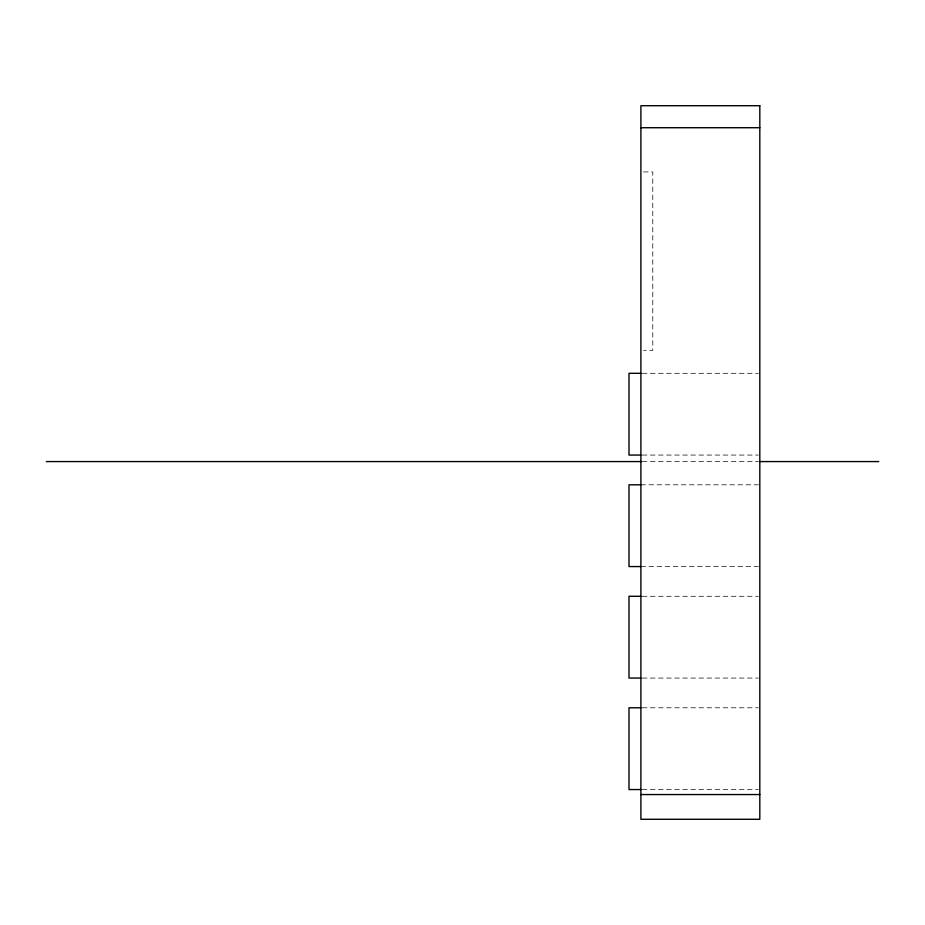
<?xml version="1.0" encoding="UTF-8"?>
<svg xmlns="http://www.w3.org/2000/svg" width="925" height="925" viewBox="0 0 925 925"><rect width="100%" height="100%" fill="white"/><g stroke="black" fill="none" stroke-linecap="round" stroke-linejoin="round"><path stroke-width="0.69" stroke-dasharray="4.62 3.47" d="M643.534 171.923L652.784 171.923L652.784 350.309L643.534 350.309M642.32 373.307L758.384 373.307M642.32 455.065L758.384 455.065M642.332 461.575L758.373 461.575M640.898 484.804L758.384 484.804M640.898 566.562L758.384 566.562M642.32 596.29L758.384 596.29M642.32 678.06L758.384 678.06M642.32 707.787L758.384 707.787M642.32 789.557L758.384 789.557"/><path stroke-width="1.39" d="M640.898 127.719L759.818 127.719M640.898 373.307L629 373.307L629 455.065L640.898 455.065M46.25 461.575L641.372 461.575M759.818 461.575L878.75 461.575M640.898 484.804L629 484.804L629 566.562L640.898 566.562M640.898 596.29L629 596.29L629 678.06L640.898 678.06M640.898 707.787L629 707.787L629 789.557L640.898 789.557M640.898 794.552L759.818 794.552M759.818 105.716L640.898 105.716L640.898 819.284L759.818 819.284L759.818 105.716"/></g></svg>
